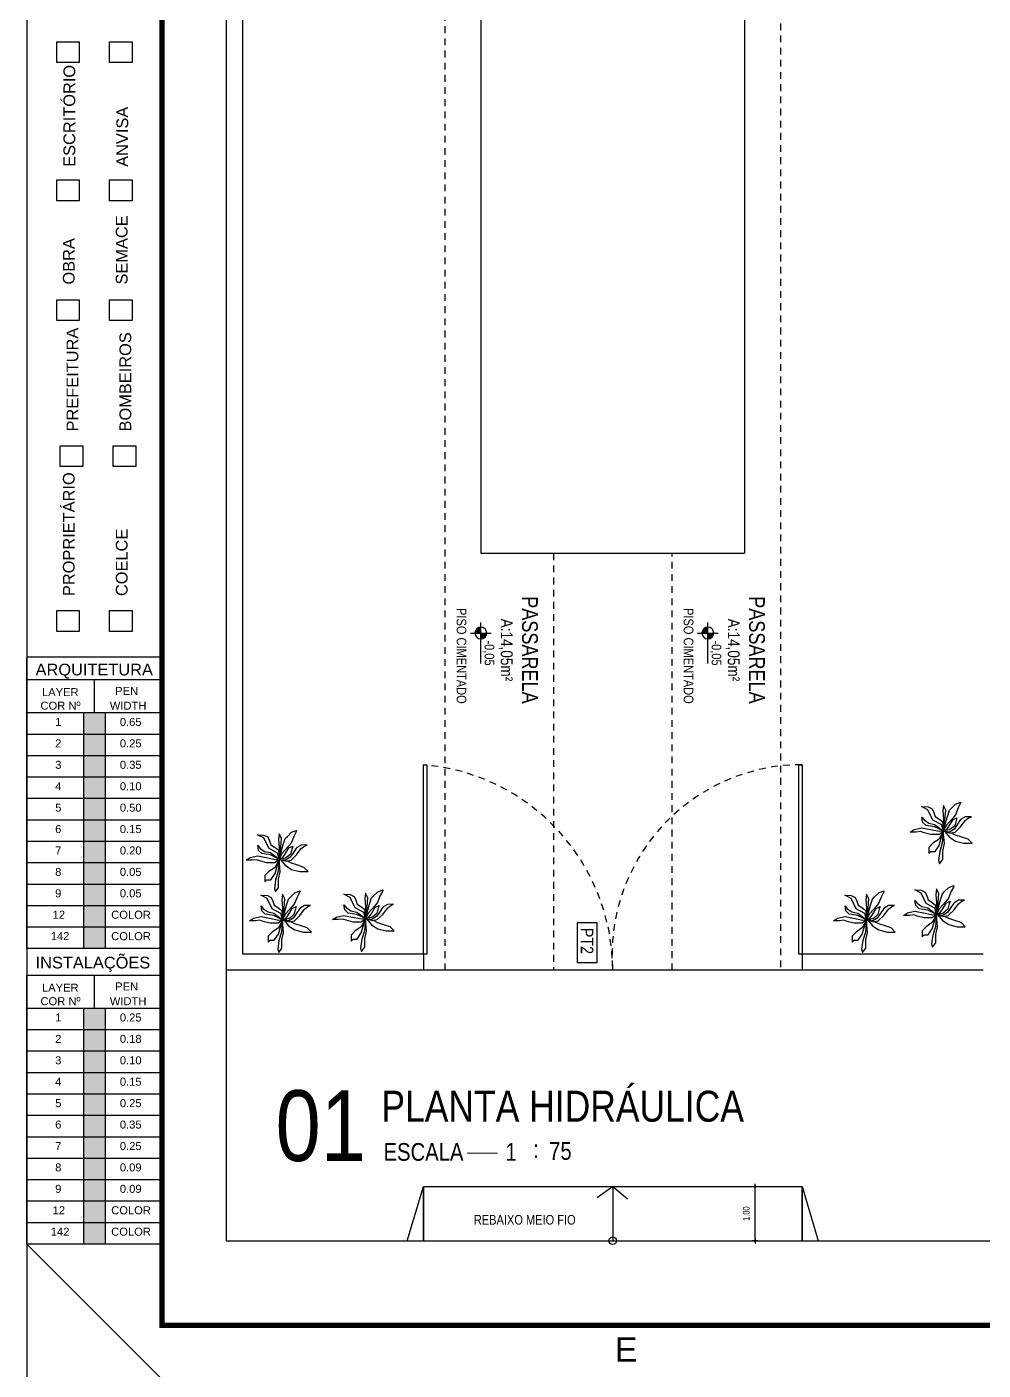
# Model space of a CAD drawing. Header units: millimetres. Extents: x 2993 to 6523, y 1057 to 2221.
# Drawn here: x 2993.32 to 3011, y 1116.73 to 1141.56 of the extents above; entities that cross this region are included whole.
import ezdxf
from ezdxf.enums import TextEntityAlignment as Align

# ---------------------------------------------------------------- set-up
doc = ezdxf.new("R2010")
doc.units = ezdxf.units.MM
doc.linetypes.add('CONTINUO', pattern=[0])
doc.linetypes.add('HIDDEN2', pattern=[0.1875, 0.125, -0.0625])
for name, color, linetype in [('AR-MOB', 252, 'Continuous'), ('COTA', 7, 'Continuous'), ('DIVERSOS', 1, 'Continuous'), ('E-txt-g', 3, 'Continuous'), ('E-TXT-Y', 2, 'Continuous'), ("PRANCHA - PROJETU'S", 7, 'Continuous')]:
    doc.layers.add(name, color=color, linetype=linetype)
doc.layers.add('E-Txt-W', color=7, linetype='Continuous', lineweight=20)
doc.styles.add('ARIAL', font='arial.ttf', dxfattribs={"height": 2})
doc.styles.add('F2', font='ARIALN.TTF')
doc.styles.add('REG60', font='romans.shx', dxfattribs={"width": 0.8, "height": 0.15})
doc.styles.add('REG80', font='romans.shx', dxfattribs={"width": 0.8, "height": 0.2})
doc.dimstyles.new('ARQUITETURA', dxfattribs={"dimtxt": 0.11, "dimasz": 0.05, "dimexe": 0.1, "dimexo": 0, "dimgap": 0.1, "dimtad": 1, "dimzin": 5, "dimdsep": 46, "dimtxsty": 'F2', "dimblk": 'COTA', "dimcen": 0, "dimse1": 1, "dimse2": 1, "dimadec": 0, "dimazin": 0, "dimtfac": 2, "dimtix": 1, "dimtmove": 2, "dimatfit": 3, "dimldrblk": 'COTA', "dimfxl": 1, "dimtolj": 1, "dimtzin": 5, "dimarcsym": 0})

# ---------------------------------------------------------------- blocks, each defined once
blk = doc.blocks.new('ADFSGASDFG')
at = {"layer": "PRANCHA - PROJETU'S"}
h = blk.add_hatch(color=1, dxfattribs=at)
h.set_gradient(color1=(255, 0, 0), color2=(255, 0, 0), tint=1)
h.paths.add_polyline_path([(278.03, 60.265), (277.634, 60.265), (277.634, 59.869), (278.03, 59.869)])
h = blk.add_hatch(color=1, dxfattribs=at)
h.set_gradient(color1=(255, 255, 0), color2=(255, 255, 0), tint=1)
h.paths.add_polyline_path([(278.03, 59.473), (278.03, 59.869), (277.634, 59.869), (277.634, 59.473)])
h = blk.add_hatch(color=1, dxfattribs=at)
h.set_gradient(color1=(0, 255, 0), color2=(0, 255, 0), tint=1)
h.paths.add_polyline_path([(278.03, 59.473), (277.634, 59.473), (277.634, 59.077), (278.03, 59.077)])
h = blk.add_hatch(color=1, dxfattribs=at)
h.set_gradient(color1=(0, 255, 255), color2=(0, 255, 255), tint=1)
h.paths.add_polyline_path([(278.03, 59.077), (277.634, 59.077), (277.634, 58.681), (278.03, 58.681)])
h = blk.add_hatch(color=1, dxfattribs=at)
h.set_gradient(color1=(0, 0, 255), color2=(0, 0, 255), tint=1)
h.paths.add_polyline_path([(278.03, 58.681), (277.634, 58.681), (277.634, 58.285), (278.03, 58.285)])
h = blk.add_hatch(color=1, dxfattribs=at)
h.set_gradient(color1=(255, 0, 255), color2=(255, 0, 255), tint=1)
h.paths.add_polyline_path([(278.03, 58.285), (277.634, 58.285), (277.634, 57.889), (278.03, 57.889)])
h = blk.add_hatch(color=1, dxfattribs=at)
h.set_gradient(color1=(255, 255, 255), tint=1)
h.paths.add_polyline_path([(278.03, 57.889), (277.634, 57.889), (277.634, 57.493), (278.03, 57.493)])
h = blk.add_hatch(color=1, dxfattribs=at)
h.set_gradient(color1=(128, 128, 128), color2=(128, 128, 128), tint=1)
h.paths.add_polyline_path([(278.03, 57.493), (277.634, 57.493), (277.634, 57.097), (278.03, 57.097)])
h = blk.add_hatch(color=1, dxfattribs=at)
h.set_gradient(color1=(192, 192, 192), color2=(192, 192, 192), tint=1)
h.paths.add_polyline_path([(278.03, 57.097), (277.634, 57.097), (277.634, 56.701), (278.03, 56.701)])
h = blk.add_hatch(color=1, dxfattribs=at)
h.set_gradient(color1=(204, 0, 0), color2=(204, 0, 0), tint=1)
h.paths.add_polyline_path([(278.03, 56.305), (278.03, 56.701), (277.634, 56.701), (277.634, 56.305)])
h = blk.add_hatch(color=1, dxfattribs=at)
h.set_gradient(color1=(0, 153, 204), color2=(0, 153, 204), tint=1)
h.paths.add_polyline_path([(278.03, 56.305), (277.634, 56.305), (277.634, 55.909), (278.03, 55.909)])
h = blk.add_hatch(color=1, dxfattribs=at)
h.set_gradient(color1=(255, 0, 0), color2=(255, 0, 0), tint=1)
h.paths.add_polyline_path([(278.03, 54.802), (277.634, 54.802), (277.634, 54.406), (278.03, 54.406)])
h = blk.add_hatch(color=1, dxfattribs=at)
h.set_gradient(color1=(255, 255, 0), color2=(255, 255, 0), tint=1)
h.paths.add_polyline_path([(278.03, 54.01), (278.03, 54.406), (277.634, 54.406), (277.634, 54.01)])
h = blk.add_hatch(color=1, dxfattribs=at)
h.set_gradient(color1=(0, 255, 0), color2=(0, 255, 0), tint=1)
h.paths.add_polyline_path([(278.03, 54.01), (277.634, 54.01), (277.634, 53.614), (278.03, 53.614)])
h = blk.add_hatch(color=1, dxfattribs=at)
h.set_gradient(color1=(0, 255, 255), color2=(0, 255, 255), tint=1)
h.paths.add_polyline_path([(278.03, 53.614), (277.634, 53.614), (277.634, 53.218), (278.03, 53.218)])
h = blk.add_hatch(color=1, dxfattribs=at)
h.set_gradient(color1=(0, 0, 255), color2=(0, 0, 255), tint=1)
h.paths.add_polyline_path([(278.03, 53.218), (277.634, 53.218), (277.634, 52.822), (278.03, 52.822)])
h = blk.add_hatch(color=1, dxfattribs=at)
h.set_gradient(color1=(255, 0, 255), color2=(255, 0, 255), tint=1)
h.paths.add_polyline_path([(278.03, 52.822), (277.634, 52.822), (277.634, 52.426), (278.03, 52.426)])
h = blk.add_hatch(color=1, dxfattribs=at)
h.set_gradient(color1=(255, 255, 255), tint=1)
h.paths.add_polyline_path([(278.03, 52.426), (277.634, 52.426), (277.634, 52.03), (278.03, 52.03)])
h = blk.add_hatch(color=1, dxfattribs=at)
h.set_gradient(color1=(128, 128, 128), color2=(128, 128, 128), tint=1)
h.paths.add_polyline_path([(278.03, 52.03), (277.634, 52.03), (277.634, 51.634), (278.03, 51.634)])
h = blk.add_hatch(color=1, dxfattribs=at)
h.set_gradient(color1=(192, 192, 192), color2=(192, 192, 192), tint=1)
h.paths.add_polyline_path([(278.03, 51.634), (277.634, 51.634), (277.634, 51.238), (278.03, 51.238)])
h = blk.add_hatch(color=1, dxfattribs=at)
h.set_gradient(color1=(204, 0, 0), color2=(204, 0, 0), tint=1)
h.paths.add_polyline_path([(278.03, 50.842), (278.03, 51.238), (277.634, 51.238), (277.634, 50.842)])
h = blk.add_hatch(color=1, dxfattribs=at)
h.set_gradient(color1=(0, 153, 204), color2=(0, 153, 204), tint=1)
h.paths.add_polyline_path([(278.03, 50.842), (277.634, 50.842), (277.634, 50.446), (278.03, 50.446)])
at = {"layer": "PRANCHA - PROJETU'S", "color": 1}
for p, q in [((276.578, 107.346), (276.578, 47.946)), ((279.078, 47.946), (276.578, 50.446))]:
    blk.add_line(p, q, dxfattribs=at)
at = {"layer": "PRANCHA - PROJETU'S"}
for p, q in [((279.086, 61.299), (276.578, 61.299)), ((276.578, 55.909), (276.578, 61.272)), ((279.086, 60.876), (276.578, 60.876)), ((279.086, 60.876), (276.578, 60.876)), ((277.832, 60.265), (277.832, 60.876)), ((279.086, 60.876), (279.086, 55.909)), ((279.086, 60.265), (276.578, 60.265)), ((277.634, 55.909), (277.634, 60.265)), ((278.03, 55.909), (278.03, 60.265)), ((279.086, 59.869), (276.578, 59.869)), ((279.086, 59.473), (276.578, 59.473)), ((279.086, 59.077), (276.578, 59.077)), ((279.086, 58.681), (276.578, 58.681)), ((279.086, 58.285), (276.578, 58.285)), ((279.086, 57.889), (276.578, 57.889)), ((279.086, 57.493), (276.578, 57.493)), ((279.086, 57.097), (276.578, 57.097)), ((279.086, 56.701), (276.578, 56.701)), ((279.086, 56.305), (276.578, 56.305)), ((279.086, 55.909), (276.578, 55.909)), ((279.086, 55.413), (276.578, 55.413)), ((276.578, 50.446), (276.578, 55.413)), ((277.832, 54.802), (277.832, 55.413)), ((279.086, 55.413), (279.086, 50.446)), ((279.086, 54.802), (276.578, 54.802)), ((277.634, 50.446), (277.634, 54.802)), ((278.03, 50.446), (278.03, 54.802)), ((279.086, 54.406), (276.578, 54.406)), ((279.086, 54.01), (276.578, 54.01)), ((279.086, 53.614), (276.578, 53.614)), ((279.086, 53.218), (276.578, 53.218)), ((279.086, 52.822), (276.578, 52.822)), ((279.086, 52.426), (276.578, 52.426)), ((279.086, 52.03), (276.578, 52.03)), ((279.086, 51.634), (276.578, 51.634)), ((279.086, 51.238), (276.578, 51.238)), ((279.086, 50.842), (276.578, 50.842)), ((279.086, 50.446), (276.578, 50.446))]:
    blk.add_line(p, q, dxfattribs=at)
at = {"layer": "PRANCHA - PROJETU'S", "color": 4, "const_width": 0.1}
blk.add_lwpolyline([(279.078, 106.346), (359.678, 106.346), (359.678, 48.946), (279.078, 48.946)], close=True, dxfattribs=at)
at = {"layer": "PRANCHA - PROJETU'S"}
for points in [[(277.13, 72.674), (277.548, 72.674), (277.548, 72.289), (277.13, 72.289)], [(278.109, 72.674), (278.526, 72.674), (278.526, 72.289), (278.109, 72.289)], [(277.13, 70.118), (277.548, 70.118), (277.548, 69.732), (277.13, 69.732)], [(278.109, 70.118), (278.526, 70.118), (278.526, 69.732), (278.109, 69.732)], [(277.13, 67.904), (277.548, 67.904), (277.548, 67.518), (277.13, 67.518)], [(278.109, 67.904), (278.526, 67.904), (278.526, 67.518), (278.109, 67.518)], [(277.197, 65.206), (277.615, 65.206), (277.615, 64.821), (277.197, 64.821)], [(278.176, 65.206), (278.594, 65.206), (278.594, 64.821), (278.176, 64.821)], [(277.13, 62.158), (277.548, 62.158), (277.548, 61.773), (277.13, 61.773)], [(278.109, 62.158), (278.526, 62.158), (278.526, 61.773), (278.109, 61.773)]]:
    blk.add_lwpolyline(points, close=True, dxfattribs=at)
at = {"layer": "PRANCHA - PROJETU'S", "color": 2, "style": 'ARIAL'}
for s, height, p in [('ESCRITÓRIO', 0.2168, (277.256, 70.361)), ('ANVISA', 0.2168, (278.235, 70.361)), ('SEMACE', 0.2168, (278.224, 68.185)), ('OBRA', 0.2168, (277.245, 68.185)), ('PREFEITURA', 0.2168, (277.312, 65.469)), ('BOMBEIROS', 0.2168, (278.291, 65.469)), ('PROPRIETÁRIO', 0.21676, (277.245, 62.426)), ('COELCE', 0.2168, (278.224, 62.426))]:
    blk.add_text(s, height=height, rotation=90, dxfattribs=at).set_placement(p, align=Align.TOP_LEFT)
for s, p in [('ARQUITETURA', (276.74, 61.176)), ('INSTALAÇÕES', (276.74, 55.759))]:
    blk.add_text(s, height=0.21676, dxfattribs=at).set_placement(p, align=Align.TOP_LEFT)
at = {"layer": "PRANCHA - PROJETU'S", "style": 'ARIAL'}
for s, height, p in [('LAYER', 0.1479, (276.858, 60.724)), ('PEN', 0.1479, (278.211, 60.747)), ('COR Nº', 0.1479, (276.83, 60.474)), ('WIDTH', 0.1479, (278.113, 60.474)), ('1', 0.148, (277.102, 60.173)), ('0.65', 0.1479, (278.298, 60.173)), ('2', 0.148, (277.102, 59.777)), ('0.25', 0.1479, (278.298, 59.777)), ('3', 0.148, (277.102, 59.381)), ('0.35', 0.1479, (278.298, 59.381)), ('4', 0.148, (277.102, 58.985)), ('0.10', 0.1479, (278.298, 58.985)), ('5', 0.148, (277.102, 58.589)), ('0.50', 0.1479, (278.298, 58.589)), ('6', 0.148, (277.102, 58.193)), ('0.15', 0.1479, (278.298, 58.193)), ('7', 0.148, (277.102, 57.797)), ('0.20', 0.1479, (278.298, 57.797)), ('8', 0.148, (277.102, 57.401)), ('0.05', 0.1479, (278.298, 57.401)), ('9', 0.148, (277.102, 57.005)), ('0.05', 0.1479, (278.298, 57.005)), ('12', 0.1479, (277.055, 56.609)), ('COLOR', 0.1479, (278.138, 56.609)), ('142', 0.1479, (277.02, 56.213)), ('COLOR', 0.1479, (278.138, 56.213)), ('LAYER', 0.1479, (276.858, 55.261)), ('PEN', 0.1479, (278.211, 55.284)), ('COR Nº', 0.1479, (276.83, 55.011)), ('WIDTH', 0.1479, (278.113, 55.011)), ('1', 0.148, (277.102, 54.71)), ('0.25', 0.1479, (278.298, 54.71)), ('2', 0.148, (277.102, 54.314)), ('0.18', 0.1479, (278.298, 54.314)), ('3', 0.148, (277.102, 53.918)), ('0.10', 0.1479, (278.298, 53.918)), ('4', 0.148, (277.102, 53.522)), ('0.15', 0.1479, (278.298, 53.522)), ('5', 0.148, (277.102, 53.126)), ('0.25', 0.1479, (278.298, 53.126)), ('6', 0.148, (277.102, 52.73)), ('0.35', 0.1479, (278.298, 52.73)), ('7', 0.148, (277.102, 52.334)), ('0.25', 0.1479, (278.298, 52.334)), ('8', 0.148, (277.102, 51.938)), ('0.09', 0.1479, (278.298, 51.938)), ('9', 0.148, (277.102, 51.542)), ('0.09', 0.1479, (278.298, 51.542)), ('12', 0.1479, (277.055, 51.146)), ('COLOR', 0.1479, (278.138, 51.146)), ('142', 0.1479, (277.02, 50.75)), ('COLOR', 0.1479, (278.138, 50.75))]:
    blk.add_text(s, height=height, dxfattribs=at).set_placement(p, align=Align.TOP_LEFT)
at = {"layer": "PRANCHA - PROJETU'S", "color": 50, "linetype": 'Continuous', "style": 'ARIAL'}
blk.add_text('E', height=0.45, dxfattribs=at).set_placement((287.661, 48.496), align=Align.MIDDLE)
blk = doc.blocks.new('TXT-AMB75')
at = {"layer": 'E-txt-g', "style": 'REG80', "width": 0.8, "flags": 8}
blk.add_attdef('TXT', text='', height=0.2, dxfattribs=at).set_placement((0.005, 0.296), align=Align.CENTER)
at = {"layer": 'E-Txt-W', "style": 'REG60', "width": 0.8, "flags": 8}
blk.add_attdef('TXT', text='', height=0.15, dxfattribs=at).set_placement((0.005, 0.027), align=Align.CENTER)
blk = doc.blocks.new('NIVEL')
at = {"layer": 'DIVERSOS'}
h = blk.add_hatch(color=7, dxfattribs=at)
h.paths.add_polyline_path([(0, 0.137, 0.414214), (-0.137, 0), (0, 0)])
h.paths.add_polyline_path([(0, 0), (0, -0.137, 0.414214), (0.137, 0)])
at = {"layer": 'DIVERSOS', "color": 7}
for p, q in [((0.709, 0), (-0.242, 0)), ((0, 0.242), (0, -0.242))]:
    blk.add_line(p, q, dxfattribs=at)
blk.add_circle((0, 0), 0.137, dxfattribs=at)
blk = doc.blocks.new('COTA')
at = {"layer": 'COTA'}
for p, q in [((-1, 0), (1, 0)), ((0, 1), (0, -1))]:
    blk.add_line(p, q, dxfattribs=at)
at = {"layer": 'COTA', "const_width": 0.5}
blk.add_lwpolyline([(-0.25, 0, 1), (0.25, 0, 1)], format="xyb", close=True, dxfattribs=at)
blk = doc.blocks.new('*D153')
at = {"layer": 'AR-MOB', "color": 0, "lineweight": -2}
blk.add_line((3006.784, 1119.173), (3006.784, 1120.073), dxfattribs=at)
at = {"layer": 'DEFPOINTS', "color": 0}
for p in [(3006.784, 1120.123), (3007.653, 1120.123), (3007.653, 1119.123)]:
    blk.add_point(p, dxfattribs=at)
at = {"layer": 'AR-MOB', "color": 0, "lineweight": -2, "xscale": 0.05, "yscale": 0.05, "zscale": 0.05}
for p, rotation in [((3006.784, 1120.123), 90), ((3006.784, 1119.123), 270)]:
    blk.add_blockref('COTA', p, dxfattribs=dict(at, rotation=rotation))
at = {"layer": 'AR-MOB', "color": 0, "insert": (3006.623, 1119.623), "char_height": 0.12, "attachment_point": 5, "rotation": 90, "style": 'F2'}
blk.add_mtext('\\A1;1.00', dxfattribs=at)
blk = doc.blocks.new('vegetação01')
at = {"color": 8}
for p, q in [((-0.038, 0.278), (-0.054, 0.208)), ((-0.014, 0.315), (-0.038, 0.278)), ((-0.019, 0.22), (-0.014, 0.259)), ((-0.014, 0.259), (-0.014, 0.315)), ((-0.22, 0.152), (-0.25, 0.21)), ((-0.25, 0.21), (-0.247, 0.15)), ((-0.247, 0.15), (-0.229, 0.114)), ((-0.124, 0.105), (-0.22, 0.152)), ((-0.105, 0.201), (-0.152, 0.208)), ((-0.152, 0.208), (-0.126, 0.188)), ((-0.126, 0.188), (-0.096, 0.144)), ((-0.075, 0.169), (-0.105, 0.201)), ((-0.096, 0.144), (-0.084, 0.09)), ((-0.063, 0.09), (-0.075, 0.169)), ((-0.054, 0.208), (-0.035, 0.114)), ((-0.008, 0.188), (-0.019, 0.22)), ((0.009, 0.124), (-0.008, 0.188)), ((0.09, 0.105), (0.128, 0.143)), ((0.128, 0.143), (0.185, 0.143)), ((0.185, 0.143), (0.166, 0.124)), ((0.166, 0.124), (0.166, 0.086)), ((-0.259, 0.009), (-0.206, 0.015)), ((-0.217, -0.013), (-0.259, 0.009)), ((-0.229, 0.114), (-0.194, 0.098)), ((-0.206, 0.015), (-0.135, 0.009)), ((-0.194, 0.098), (-0.157, 0.086)), ((-0.024, 0.01), (-0.158, -0.028)), ((-0.157, 0.086), (-0.136, 0.052)), ((-0.136, 0.052), (-0.11, 0.017)), ((-0.135, 0.009), (-0.024, 0.01)), ((-0.024, 0.01), (-0.133, -0.006)), ((-0.08, 0.024), (-0.124, 0.105)), ((-0.11, 0.017), (-0.024, 0.01)), ((-0.084, 0.09), (-0.024, 0.01)), ((-0.024, 0.01), (-0.08, 0.024)), ((-0.078, -0.019), (-0.024, 0.01)), ((-0.024, 0.01), (-0.063, 0.09)), ((-0.024, 0.01), (-0.038, -0.023)), ((-0.035, 0.114), (-0.021, 0.047)), ((-0.033, -0.049), (-0.024, 0.01)), ((-0.024, 0.01), (0.009, 0.049)), ((-0.024, 0.01), (0.052, 0.048)), ((0.109, 0.048), (-0.024, 0.01)), ((-0.021, 0.047), (-0.024, 0.01)), ((-0.024, 0.01), (0.09, 0.019)), ((-0.024, 0.01), (-0.005, -0.056)), ((0.093, 0), (-0.024, 0.01)), ((0.009, 0.049), (0.009, 0.124)), ((0.052, 0.048), (0.09, 0.105)), ((0.09, 0.019), (0.167, 0.043)), ((0.162, 0.015), (0.093, 0)), ((0.166, 0.086), (0.109, 0.048)), ((0.239, 0.015), (0.162, 0.015)), ((0.167, 0.043), (0.249, 0.054)), ((0.279, 0.045), (0.239, 0.015)), ((0.249, 0.054), (0.279, 0.045)), ((-0.272, -0.104), (-0.29, -0.152)), ((-0.234, -0.066), (-0.272, -0.104)), ((-0.238, -0.128), (-0.173, -0.102)), ((-0.215, -0.047), (-0.234, -0.066)), ((-0.133, -0.006), (-0.217, -0.013)), ((-0.158, -0.028), (-0.215, -0.047)), ((-0.173, -0.102), (-0.143, -0.077)), ((-0.129, -0.081), (-0.145, -0.117)), ((-0.145, -0.117), (-0.121, -0.109)), ((-0.143, -0.077), (-0.078, -0.019)), ((-0.066, -0.043), (-0.129, -0.081)), ((-0.129, -0.15), (-0.077, -0.117)), ((-0.121, -0.109), (-0.071, -0.096)), ((-0.077, -0.117), (-0.042, -0.092)), ((-0.071, -0.096), (-0.052, -0.073)), ((-0.038, -0.023), (-0.066, -0.043)), ((-0.014, -0.1), (-0.063, -0.15)), ((-0.052, -0.073), (-0.033, -0.049)), ((-0.042, -0.092), (-0.014, -0.051)), ((-0.014, -0.051), (-0.019, -0.004)), ((-0.019, -0.004), (0.033, -0.047)), ((-0.005, -0.056), (-0.014, -0.1)), ((0.014, -0.104), (-0.005, -0.066)), ((0.033, -0.162), (0.014, -0.104)), ((0.033, -0.047), (0.071, -0.104)), ((0.071, -0.104), (0.09, -0.181)), ((-0.29, -0.152), (-0.275, -0.147)), ((-0.275, -0.147), (-0.238, -0.128)), ((-0.156, -0.25), (-0.154, -0.194)), ((-0.145, -0.224), (-0.156, -0.25)), ((-0.154, -0.194), (-0.129, -0.15)), ((-0.121, -0.194), (-0.145, -0.224)), ((-0.063, -0.15), (-0.121, -0.194)), ((0.052, -0.219), (0.033, -0.162)), ((0.09, -0.257), (0.052, -0.219)), ((0.09, -0.181), (0.09, -0.257))]:
    blk.add_line(p, q, dxfattribs=at)
blk = doc.blocks.new('IND_DES')
at = {"layer": 'E-Txt-W', "color": 7}
blk.add_line((0.0269, -0.2428), (0.1984, -0.2428), dxfattribs=at)
at = {"layer": 'E-txt-g', "color": 7, "style": 'F2'}
for s, p in [('ESCALA', (-0.4463, -0.2864)), ('1', (0.2426, -0.2864)), (':', (0.3988, -0.2706))]:
    blk.add_text(s, height=0.1, dxfattribs=at).set_placement(p)
blk.add_attdef('ESCALA', (0.4897, -0.2812), '', height=0.1, dxfattribs=at)
at = {"layer": 'E-Txt-W', "color": 6, "style": 'F2'}
blk.add_attdef('00', text='', height=0.4, dxfattribs=at).set_placement((-0.7083, -0.2881), align=Align.CENTER)
at = {"layer": 'E-TXT-Y', "color": 7, "style": 'F2'}
for tag, p in [('PROJETO', (-0.4563, 0.1829)), ('DESENHO', (-0.4582, -0.0658))]:
    blk.add_attdef(tag, p, '', height=0.175, dxfattribs=at)

msp = doc.modelspace()

# ---------------------------------------------------------------- linework, layer by layer
at = {"layer": 'AR-MOB', "linetype": 'Continuous'}
for p, q in [((2997.003, 1174.123), (2997.003, 1124.123)), ((2997.003, 1174.123), (2997.003, 1124.123)), ((2997.303, 1173.823), (2997.303, 1124.423)), ((3000.653, 1124.423), (2997.303, 1124.423)), ((3000.653, 1124.423), (3000.653, 1124.123)), ((3000.653, 1124.423), (3000.653, 1124.123)), ((3011.003, 1124.423), (3007.653, 1124.423)), ((3007.653, 1124.423), (3007.653, 1124.123)), ((2997.003, 1124.123), (2997.003, 1119.123)), ((3000.653, 1124.123), (2997.003, 1124.123)), ((3011.003, 1124.123), (3007.653, 1124.123)), ((2997.003, 1119.123), (3025.003, 1119.123))]:
    msp.add_line(p, q, dxfattribs=at)
at = {"layer": 'AR-MOB', "linetype": 'CONTINUO'}
for p, q in [((3001.711, 1146.464), (3001.711, 1131.831)), ((3006.587, 1146.464), (3006.587, 1131.831)), ((3001.711, 1131.831), (3006.587, 1131.831))]:
    msp.add_line(p, q, dxfattribs=at)
at = {"layer": 'AR-MOB'}
msp.add_line((3007.653, 1124.123), (3000.653, 1124.123), dxfattribs=at)
at = {"layer": 'AR-MOB', "ltscale": 0.5}
for q in [(3003.866, 1119.913), (3004.153, 1119.123), (3004.425, 1119.899)]:
    msp.add_line((3004.153, 1120.123), q, dxfattribs=at)
at = {"layer": 'AR-MOB', "linetype": 'HIDDEN2'}
for points in [[(3003.054, 1131.831), (3003.054, 1124.123), (3001.053, 1124.123), (3001.053, 1152.202), (3003.054, 1152.202), (3003.054, 1150.715)], [(3005.251, 1150.715), (3005.251, 1152.202), (3007.253, 1152.202), (3007.253, 1124.123), (3005.251, 1124.123), (3005.251, 1131.831)]]:
    msp.add_lwpolyline(points, dxfattribs=at)
at = {"layer": 'AR-MOB'}
for points in [[(3000.653, 1124.423), (3000.653, 1127.923), (3000.713, 1127.923), (3000.713, 1124.423)], [(3007.593, 1124.423), (3007.593, 1127.923), (3007.653, 1127.923), (3007.653, 1124.423)], [(3003.861, 1125.004), (3003.861, 1124.263), (3003.501, 1124.263), (3003.501, 1125.004)]]:
    msp.add_lwpolyline(points, close=True, dxfattribs=at)
at = {"layer": 'AR-MOB', "linetype": 'Continuous'}
msp.add_lwpolyline([(3000.353, 1119.123), (3000.653, 1120.123), (3000.653, 1119.123), (3000.653, 1120.123), (3007.653, 1120.123), (3007.653, 1119.123), (3007.653, 1120.123), (3007.953, 1119.123)], dxfattribs=at)
at = {"layer": 'AR-MOB', "ltscale": 0.5}
msp.add_circle((3004.153, 1119.123), 0.0697, dxfattribs=at)
at = {"layer": 'AR-MOB', "linetype": 'HIDDEN2'}
for centre, radius, start, end in [((3000.34, 1124.123), 3.813, 0, 85.2934), ((3007.653, 1124.411), 3.512, 90, 184.7066)]:
    msp.add_arc(centre, radius, start, end, dxfattribs=at)

# ---------------------------------------------------------------- block references
at = {"layer": 'AR-MOB'}
ref = msp.add_blockref('TXT-AMB75', (3002.043, 1130.052), dxfattribs=dict(at, xscale=1.458, yscale=1.458, zscale=1.458, rotation=270))
ref.add_attrib('TXT', 'PASSARELA', dxfattribs={"layer": 'E-txt-g', "color": 2, "height": 0.2916, "rotation": 270, "style": 'F2'}).set_placement((3002.476, 1130.044), align=Align.CENTER)
ref.add_attrib('TXT', 'A:14,05m²', dxfattribs={"layer": 'E-Txt-W', "height": 0.2187, "rotation": 270, "style": 'F2'}).set_placement((3002.083, 1130.044), align=Align.CENTER)
ref = msp.add_blockref('TXT-AMB75', (3006.242, 1130.052), dxfattribs=dict(at, xscale=1.458, yscale=1.458, zscale=1.458, rotation=270))
ref.add_attrib('TXT', 'PASSARELA', dxfattribs={"layer": 'E-txt-g', "color": 2, "height": 0.2916, "rotation": 270, "style": 'F2'}).set_placement((3006.674, 1130.044), align=Align.CENTER)
ref.add_attrib('TXT', 'A:14,05m²', dxfattribs={"layer": 'E-Txt-W', "height": 0.2187, "rotation": 270, "style": 'F2'}).set_placement((3006.281, 1130.044), align=Align.CENTER)
at = {"layer": 'AR-MOB', "linetype": 'Continuous', "xscale": -0.7971733240954236, "yscale": 0.7971733240954236, "zscale": 0.7971733240954236, "rotation": 90}
for p in [(3001.714, 1130.356), (3005.912, 1130.356)]:
    msp.add_blockref('NIVEL', p, dxfattribs=at)
at = {"layer": 'AR-MOB', "xscale": -2, "yscale": 2, "zscale": 2, "rotation": 90}
for p in [(3010.285, 1126.65), (2998.003, 1126.129), (3010.158, 1125.108), (2998.065, 1125.009), (2999.598, 1125.03), (3008.864, 1125.009)]:
    msp.add_blockref('vegetação01', p, dxfattribs=at)
at = {"layer": 'AR-MOB'}
ref = msp.add_blockref('IND_DES', (3001.374, 1121.538), dxfattribs=dict(at, xscale=3.272480263815854, yscale=3.272480263815854, zscale=3.272480263815854))
ref.add_attrib('00', '01', dxfattribs={"layer": 'E-Txt-W', "height": 1.309, "style": 'F2'}).set_placement((2998.752, 1120.596), align=Align.CENTER)
ref.add_attrib('DESENHO', 'PLANTA HIDRÁULICA', (2999.874, 1121.323), dxfattribs={"layer": 'E-TXT-Y', "color": 2, "height": 0.57268, "style": 'F2'})
ref.add_attrib('ESCALA', '75', (3002.976, 1120.618), dxfattribs={"layer": 'E-txt-g', "color": 7, "height": 0.3272, "style": 'F2'})
at = {"layer": "PRANCHA - PROJETU'S", "color": 1}
msp.add_blockref('ADFSGASDFG', (2716.739, 1068.614), dxfattribs=at)

# ---------------------------------------------------------------- texts
at = {"layer": 'AR-MOB', "linetype": 'Continuous', "style": 'F2'}
for s, height, p in [('PISO CIMENTADO', 0.17812, (3001.445, 1130.818)), ('PISO CIMENTADO', 0.17812, (3005.644, 1130.818)), ('-0,05', 0.1781, (3001.961, 1130.22)), ('-0,05', 0.1781, (3006.16, 1130.22)), ('PT2', 0.2308, (3003.793, 1124.907))]:
    msp.add_text(s, height=height, rotation=270, dxfattribs=at).set_placement(p, align=Align.TOP_LEFT)
msp.add_text('REBAIXO MEIO FIO', height=0.17812, dxfattribs=at).set_placement((3001.584, 1119.599), align=Align.TOP_LEFT)

# ---------------------------------------------------------------- dimensions: what is measured, and where the dimension line sits
at = {"layer": 'AR-MOB'}
dim = msp.add_linear_dim(base=(3006.784, 1120.123), p1=(3007.653, 1119.123), p2=(3007.653, 1120.123), angle=270, dimstyle='ARQUITETURA', override={"dimtxt": 0.12, "dimfxl": 0.1, "dimfxlon": 1}, dxfattribs=at)
dim.commit()
dim.dimension.update_dxf_attribs({"geometry": '*D153', "text_midpoint": (3006.623, 1119.623)})

doc.saveas('drawing.dxf')
